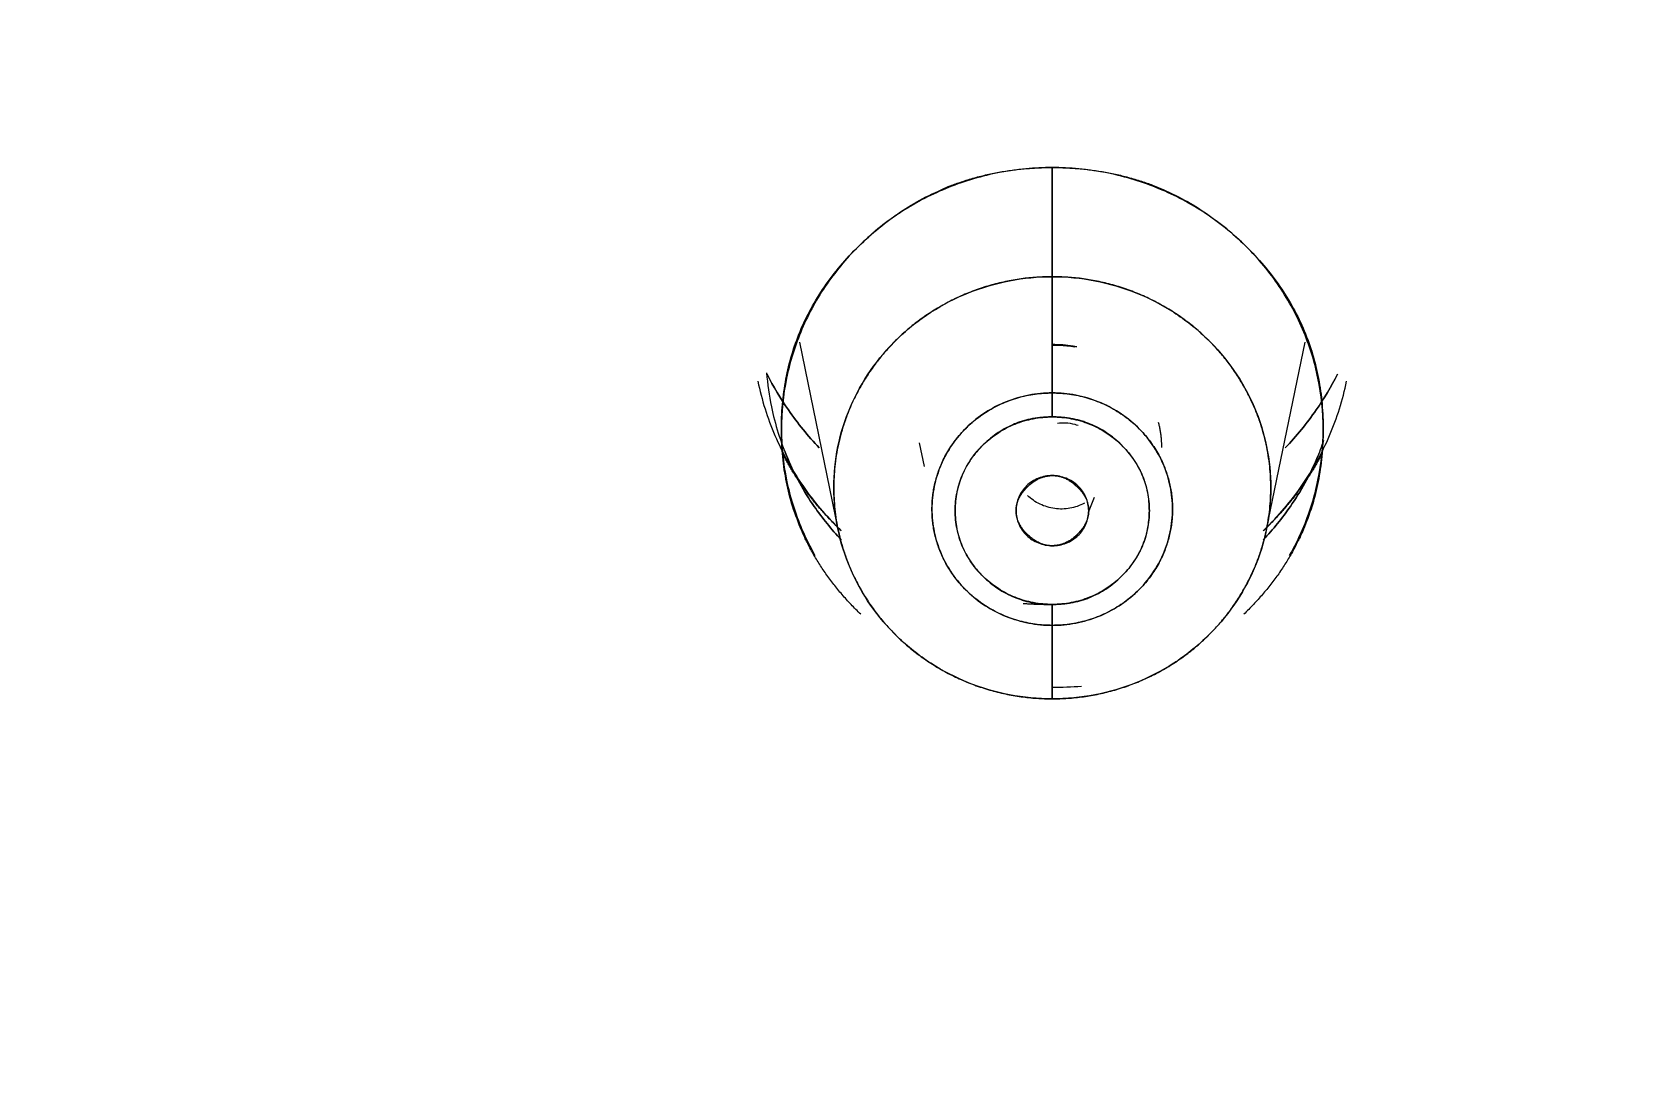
# Model space of a CAD drawing. Header units: inches. Extents: x 1105 to 1525, y -292 to 302.
# Drawn here: x 1171.2 to 1181.16, y 51.38 to 57.79 of the extents above; entities that cross this region are included whole.
import ezdxf

# ---------------------------------------------------------------- set-up
doc = ezdxf.new("R2010")
doc.units = ezdxf.units.IN
doc.header["$LTSCALE"] = 2.42
doc.header["$MEASUREMENT"] = 0
doc.header["$PDMODE"] = 3
doc.header["$PDSIZE"] = 0.3125
doc.layers.get('0').update_dxf_attribs({"linetype": 'CONTINUOUS'})
doc.layers.get('Defpoints').update_dxf_attribs({"linetype": 'CONTINUOUS'})
doc.layers.add('DIM', color=3, linetype='CONTINUOUS', lineweight=18)
doc.styles.get("Standard").update_dxf_attribs({"font": 'arial.ttf', "width": 0.8})
doc.dimstyles.new('ISO-25', dxfattribs={"dimtxt": 5, "dimasz": 2.5, "dimexe": 1.25, "dimexo": 0.625, "dimgap": 2, "dimtad": 1, "dimtih": 1, "dimtoh": 1, "dimdec": 1, "dimdsep": 46, "dimtxsty": 'Standard', "dimcen": 0, "dimclrd": 3, "dimclre": 3, "dimclrt": 4, "dimadec": 0, "dimazin": 0, "dimtfac": 1, "dimtdec": 1, "dimtmove": 0, "dimatfit": 3, "dimfxl": 1, "dimarcsym": 0})

# ---------------------------------------------------------------- blocks, each defined once
blk = doc.blocks.new('*D3')
at = {"layer": 'Defpoints', "color": 0, "transparency": 16777216}
for p in [(1279.0361, 140.1598), (1143.365, 34.0259), (1279.0361, 34.0194)]:
    blk.add_point(p, dxfattribs=at)
at = {"layer": 'DIM', "color": 3, "lineweight": -2, "transparency": 16777216}
for p, q in [((1143.365, 34.6509), (1143.365, 141.4098)), ((1279.0361, 34.6444), (1279.0361, 141.4098)), ((1148.365, 140.1598), (1202.6399, 140.1598)), ((1274.0361, 140.1598), (1219.7613, 140.1598))]:
    blk.add_line(p, q, dxfattribs=at)
at = {"layer": 'DIM', "color": 3, "transparency": 16777216}
for points in [[(1148.365, 140.9931), (1148.365, 139.3264), (1143.365, 140.1598)], [(1274.0361, 140.9931), (1274.0361, 139.3264), (1279.0361, 140.1598)]]:
    blk.add_solid(points, dxfattribs=at)
at = {"layer": 'DIM', "color": 4, "transparency": 16777216, "insert": (1211.2006, 140.1598), "char_height": 5, "attachment_point": 5}
blk.add_mtext('135.7', dxfattribs=at)

msp = doc.modelspace()

# ---------------------------------------------------------------- linework, layer by layer
at = {"linetype": 'Continuous', "lineweight": 18, "extrusion": (0, 1, 0)}
for p, q in [((1175.9371, 55.8757), (1176.1759, 54.7192)), ((1178.8251, 54.7192), (1179.0639, 55.8757)), ((1176.6785, 55.2523), (1176.7085, 55.1069))]:
    msp.add_line(p, q, dxfattribs=at)
at = {"linetype": 'Continuous', "lineweight": 18}
for points, degree, knots in [([(1211.2005, 97.5867), (1208.9894, 97.5867), (1204.5666, 97.3769), (1197.9964, 96.4355), (1191.5539, 94.8766), (1185.3002, 92.7153), (1179.2959, 89.9721), (1173.5992, 86.6739), (1168.2643, 82.8521), (1163.3428, 78.5434), (1158.8825, 73.7897), (1154.926, 68.6367), (1151.5112, 63.1335), (1148.6716, 57.3342), (1146.4339, 51.2932), (1144.8201, 45.07), (1143.8455, 38.7236), (1143.6282, 34.4517), (1143.6282, 32.3156)], 3, [0, 0, 0, 0, 0.0625, 0.125, 0.1875, 0.25, 0.3125, 0.375, 0.4375, 0.5, 0.5625, 0.625, 0.6875, 0.75, 0.8125, 0.875, 0.9375, 1, 1, 1, 1]), ([(1143.6282, 32.3156), (1143.6282, 33.3837), (1143.6828, 35.5197), (1143.9269, 38.716), (1144.3327, 41.8965), (1145.0892, 46.1072), (1146.435, 51.2931), (1148.671, 57.334), (1151.5127, 63.133), (1154.9252, 68.637), (1158.884, 73.7885), (1163.3422, 78.5441), (1168.2656, 82.8507), (1175.3767, 87.9486), (1185.1754, 93.0065), (1195.8067, 96.122), (1204.5668, 97.3765), (1208.9893, 97.5867), (1211.2005, 97.5867)], 3, [0, 0, 0, 0, 0.03125, 0.0625, 0.09375, 0.125, 0.1875, 0.25, 0.3125, 0.375, 0.4375, 0.5, 0.5625, 0.625, 0.75, 0.875, 0.9375, 1, 1, 1, 1]), ([(1211.2005, 96.3416), (1204.6516, 96.3416), (1191.804, 93.8734), (1179.7018, 89.0314), (1174.255, 85.5161), (1168.81, 82.002), (1159.5471, 73.055), (1152.2694, 62.5346), (1147.2563, 50.8448), (1144.7004, 38.4341), (1144.7005, 32.1075)], 2, [0, 0, 0, 0.125, 0.25, 0.375, 0.375, 0.5, 0.625, 0.75, 0.875, 1, 1, 1]), ([(1183.1599, -24.844), (1173.0538, -20.2028), (1165.1222, -12.5748), (1157.612, -5.352), (1152.8511, 3.8006), (1148.0996, 12.9351), (1146.5793, 23.0562), (1145.1022, 32.8901), (1146.8287, 42.6883), (1148.5769, 52.6096), (1153.4372, 61.5143), (1158.3726, 70.5565), (1166.0125, 77.6296), (1173.0915, 84.1835), (1181.872, 88.4509), (1188.537, 91.6901), (1195.8165, 93.3945)], 2, [0, 0, 0, 0.125, 0.125, 0.25, 0.25, 0.375, 0.375, 0.5, 0.5, 0.625, 0.625, 0.75, 0.75, 0.875, 0.875, 1, 1, 1]), ([(1195.8165, 93.3945), (1194.604, 93.1106), (1192.1611, 92.4665), (1188.5534, 91.2939), (1184.9459, 89.8887), (1181.2439, 88.1914), (1177.3261, 86.0846), (1173.1839, 83.4612), (1169.003, 80.3282), (1165.0003, 76.7756), (1161.3185, 72.9136), (1157.9934, 68.7877), (1155.0306, 64.4066), (1152.4533, 59.8016), (1150.2889, 55.0264), (1148.5548, 50.1412), (1147.2538, 45.1979), (1146.3759, 40.2189), (1145.9115, 35.1938), (1145.8643, 30.1053), (1146.2493, 24.9633), (1147.0792, 19.8159), (1148.3536, 14.7287), (1150.0614, 9.758), (1152.1882, 4.9442), (1154.719, 0.3198), (1157.6394, -4.0895), (1160.936, -8.26), (1164.5701, -12.1403), (1168.4975, -15.6927), (1172.7791, -18.9753), (1177.638, -22.0933), (1181.2161, -23.9513), (1183.1599, -24.844)], 3, [0, 0, 0, 0, 0.02331, 0.047285, 0.07108, 0.095945, 0.123802, 0.154795, 0.1884, 0.222556, 0.25624, 0.289837, 0.323579, 0.357347, 0.390978, 0.424296, 0.45713, 0.48953, 0.52189, 0.554616, 0.587855, 0.621501, 0.655267, 0.688982, 0.722689, 0.756391, 0.790045, 0.823824, 0.857771, 0.891138, 0.924242, 0.959792, 1, 1, 1, 1]), ([(1195.9374, 93.2738), (1194.4953, 92.9362), (1191.6337, 92.1647), (1187.434, 90.7257), (1183.3459, 89.0111), (1179.3896, 87.0295), (1175.584, 84.7902), (1171.9471, 82.3041), (1168.4954, 79.5825), (1165.2454, 76.6383), (1162.2121, 73.4851), (1159.4104, 70.1383), (1156.8535, 66.6136), (1154.5537, 62.9283), (1152.5212, 59.0989), (1150.7659, 55.1436), (1149.2957, 51.0807), (1148.1181, 46.9299), (1147.2385, 42.7107), (1146.6612, 38.4438), (1146.3886, 34.1488), (1146.4148, 30.7947), (1146.5211, 28.8783), (1146.5538, 28.394)], 3, [0, 0, 0, 0, 0.049162, 0.09834, 0.147523, 0.196705, 0.245875, 0.295042, 0.344204, 0.393376, 0.442548, 0.491726, 0.540887, 0.59005, 0.639205, 0.688373, 0.737537, 0.786712, 0.835875, 0.885044, 0.934194, 0.983354, 1, 1, 1, 1]), ([(1195.8872, 93.1899), (1194.269, 92.811), (1192.6652, 92.3719), (1189.4978, 91.3761), (1187.934, 90.8194), (1184.8552, 89.5917), (1183.3402, 88.9207), (1180.3681, 87.4682), (1178.911, 86.6868), (1176.0631, 85.0182), (1174.6724, 84.131), (1171.9656, 82.256), (1170.6495, 81.2683), (1168.0997, 79.1981), (1166.8661, 78.1157), (1164.4884, 75.8625), (1163.3445, 74.6917), (1161.153, 72.2688), (1160.1055, 71.0166), (1158.1132, 68.4382), (1157.1683, 67.1121), (1155.3869, 64.3935), (1154.5503, 63.0012), (1152.9903, 60.1585), (1152.2669, 58.7081), (1150.9376, 55.7581), (1150.3316, 54.2584), (1149.2408, 51.2185), (1148.756, 49.6782), (1147.9101, 46.5663), (1147.5492, 44.9947), (1146.9533, 41.8292), (1146.7184, 40.2354), (1146.376, 37.0351), (1146.2686, 35.4286), (1146.1818, 32.2123), (1146.2024, 30.6025), (1146.3716, 27.3893), (1146.5202, 25.7859), (1146.9445, 22.5947), (1147.2201, 21.007), (1147.8969, 17.8568), (1148.2981, 16.2942), (1149.2234, 13.2035), (1149.7476, 11.6753), (1150.9159, 8.6624), (1151.5601, 7.1776), (1152.9646, 4.2603), (1153.725, 2.8277), (1155.3573, 0.0232), (1156.2293, -1.3488), (1158.0799, -4.0239), (1159.0584, -5.3271), (1161.1162, -7.857), (1162.1954, -9.0838), (1164.4483, -11.4536), (1165.6219, -12.5967), (1168.0566, -14.7923), (1169.3176, -15.8449), (1171.9195, -17.8535), (1173.2604, -18.8095), (1176.0143, -20.619), (1177.4272, -21.4726), (1179.5943, -22.6725), (1180.3246, -23.059), (1181.8, -23.8048), (1182.5452, -24.164), (1183.2971, -24.5092)], 3, [0, 0, 0, 0, 0.03125, 0.03125, 0.0625, 0.0625, 0.09375, 0.09375, 0.125, 0.125, 0.15625, 0.15625, 0.1875, 0.1875, 0.21875, 0.21875, 0.25, 0.25, 0.28125, 0.28125, 0.3125, 0.3125, 0.34375, 0.34375, 0.375, 0.375, 0.40625, 0.40625, 0.4375, 0.4375, 0.46875, 0.46875, 0.5, 0.5, 0.53125, 0.53125, 0.5625, 0.5625, 0.59375, 0.59375, 0.625, 0.625, 0.65625, 0.65625, 0.6875, 0.6875, 0.71875, 0.71875, 0.75, 0.75, 0.78125, 0.78125, 0.8125, 0.8125, 0.84375, 0.84375, 0.875, 0.875, 0.90625, 0.90625, 0.9375, 0.9375, 0.96875, 0.96875, 0.984375, 0.984375, 1, 1, 1, 1]), ([(1183.2887, -24.5053), (1181.3539, -23.6168), (1177.7922, -21.7673), (1172.9556, -18.6636), (1168.6937, -15.3961), (1164.7843, -11.86), (1161.1669, -7.9975), (1157.8855, -3.8462), (1154.9785, 0.5429), (1152.4593, 5.146), (1150.3422, 9.9377), (1148.6423, 14.8855), (1147.3737, 19.9494), (1146.5477, 25.0731), (1146.1645, 30.1915), (1146.2114, 35.2565), (1146.6737, 40.2586), (1147.5476, 45.2148), (1148.8426, 50.1353), (1150.5687, 54.998), (1152.7232, 59.7512), (1155.2886, 64.3351), (1158.2378, 68.6961), (1161.5476, 72.803), (1165.2125, 76.6473), (1169.1968, 80.1836), (1173.3586, 83.3022), (1177.4817, 85.9135), (1181.3816, 88.0107), (1185.0665, 89.7001), (1188.6574, 91.0989), (1192.2485, 92.2661), (1194.6803, 92.9073), (1195.8872, 93.1899)], 3, [0, 0, 0, 0, 0.040208, 0.075758, 0.108862, 0.142229, 0.176176, 0.209955, 0.243609, 0.277311, 0.311018, 0.344733, 0.378499, 0.412145, 0.445384, 0.47811, 0.51047, 0.54287, 0.575704, 0.609022, 0.642653, 0.676421, 0.710163, 0.74376, 0.777444, 0.8116, 0.845205, 0.876198, 0.904055, 0.92892, 0.952715, 0.97669, 1, 1, 1, 1]), ([(1195.9424, 92.944), (1195.278, 92.7885), (1193.9323, 92.4515), (1191.8505, 91.8606), (1189.6259, 91.148), (1187.2055, 90.2729), (1184.5701, 89.1969), (1181.6795, 87.8608), (1178.5088, 86.1933), (1175.1079, 84.1443), (1171.6042, 81.7144), (1168.1281, 78.9364), (1164.7601, 75.8321), (1161.5651, 72.4243), (1158.626, 68.7788), (1156.0172, 64.9982), (1153.7628, 61.162), (1151.8278, 57.2631), (1150.1479, 53.1833), (1148.6955, 48.7644), (1147.5256, 43.9524), (1146.7398, 38.894), (1146.3942, 33.8707), (1146.4562, 29.1073), (1146.8539, 24.6455), (1147.5457, 20.3742), (1148.5379, 16.1589), (1149.8579, 11.9348), (1151.5271, 7.7098), (1153.5558, 3.5227), (1155.9529, -0.594), (1158.7325, -4.6165), (1161.903, -8.5073), (1165.4345, -12.1919), (1169.312, -15.6341), (1173.5756, -18.8424), (1178.2704, -21.7934), (1181.6432, -23.5253), (1183.3892, -24.3272)], 3, [0, 0, 0, 0, 0.012877, 0.026182, 0.040866, 0.057017, 0.074851, 0.094746, 0.117357, 0.142822, 0.1702, 0.198546, 0.22774, 0.257817, 0.288122, 0.317765, 0.346344, 0.374075, 0.40202, 0.431901, 0.46441, 0.498312, 0.531537, 0.562478, 0.591123, 0.618801, 0.646723, 0.67536, 0.704779, 0.734836, 0.765433, 0.796801, 0.829058, 0.861893, 0.894616, 0.928155, 0.963584, 1, 1, 1, 1]), ([(1183.4751, -24.2036), (1181.7344, -23.4042), (1178.372, -21.6777), (1173.6917, -18.7357), (1169.4413, -15.5374), (1165.5758, -12.1058), (1162.0552, -8.4325), (1158.8945, -4.5538), (1156.1235, -0.5437), (1153.7338, 3.5603), (1151.7114, 7.7345), (1150.0473, 11.9464), (1148.7314, 16.1575), (1147.7422, 20.3598), (1147.0526, 24.6178), (1146.6561, 29.0659), (1146.5943, 33.8146), (1146.9388, 38.8223), (1147.7223, 43.8651), (1148.8885, 48.6622), (1150.3364, 53.0675), (1152.0111, 57.1347), (1153.9402, 61.0216), (1156.1876, 64.8459), (1158.7884, 68.6148), (1161.7184, 72.2491), (1164.9035, 75.6463), (1168.2611, 78.741), (1171.7264, 81.5105), (1175.2194, 83.9329), (1178.6097, 85.9756), (1181.7706, 87.6379), (1184.6523, 88.9699), (1187.2796, 90.0426), (1189.6925, 90.9149), (1191.9102, 91.6254), (1193.9856, 92.2145), (1195.3271, 92.5504), (1195.9895, 92.7055)], 3, [0, 0, 0, 0, 0.036416, 0.071845, 0.105384, 0.138107, 0.170942, 0.203199, 0.234567, 0.265164, 0.295221, 0.32464, 0.353277, 0.381199, 0.408877, 0.437522, 0.468463, 0.501688, 0.53559, 0.568099, 0.59798, 0.625925, 0.653656, 0.682235, 0.711878, 0.742183, 0.77226, 0.801454, 0.8298, 0.857178, 0.882643, 0.905254, 0.925149, 0.942983, 0.959134, 0.973818, 0.987123, 1, 1, 1, 1]), ([(1195.9895, 92.7055), (1190.9091, 91.516), (1186.0928, 89.5525), (1178.4102, 86.4207), (1171.7979, 81.5021), (1163.3667, 75.2305), (1157.4639, 66.6706), (1151.7407, 58.371), (1148.9867, 48.7753), (1147.3911, 43.2157), (1146.8784, 37.4904), (1146.3957, 32.1001), (1146.8778, 26.7266), (1147.7607, 16.8839), (1151.7512, 7.7862), (1153.8755, 2.9434), (1156.8097, -1.4874), (1159.9086, -6.1671), (1163.8188, -10.247), (1167.8393, -14.442), (1172.5585, -17.8451), (1177.6948, -21.549), (1183.4751, -24.2036)], 2, [0, 0, 0, 0.125, 0.125, 0.25, 0.25, 0.375, 0.375, 0.5, 0.5, 0.5625, 0.5625, 0.625, 0.625, 0.75, 0.75, 0.8125, 0.8125, 0.875, 0.875, 0.9375, 0.9375, 1, 1, 1]), ([(1146.4372, 32.1869), (1146.4375, 32.737), (1146.4655, 34.7199), (1146.682, 38.1317), (1147.2592, 42.3973), (1148.1385, 46.6151), (1149.3157, 50.7646), (1150.7854, 54.8262), (1152.5401, 58.7801), (1154.5719, 62.6083), (1156.8711, 66.2925), (1159.4271, 69.816), (1162.2279, 73.1617), (1165.2602, 76.3139), (1168.5092, 79.2572), (1171.9597, 81.9779), (1175.5955, 84.4632), (1179.3999, 86.7017), (1183.3549, 88.6827), (1186.7725, 90.1161), (1188.8702, 90.8736), (1189.5819, 91.117)], 3, [0, 0, 0, 0, 0.021451, 0.07732, 0.133209, 0.189093, 0.24499, 0.300875, 0.356764, 0.412638, 0.468522, 0.524403, 0.580303, 0.636197, 0.69209, 0.747973, 0.803861, 0.859752, 0.915658, 0.971563, 1, 1, 1, 1]), ([(1176.3165, 54.1931), (1175.8265, 54.666), (1175.8258, 56.0058), (1176.8065, 56.9541), (1177.5005, 56.9541)], 2, [0, 0, 0, 0.333319, 0.66666, 1, 1, 1]), ([(1177.5005, 56.9541), (1177.3909, 56.9541), (1177.2813, 56.9436), (1177.0664, 56.9023), (1176.961, 56.8715), (1176.7585, 56.7904), (1176.6614, 56.7403), (1176.4791, 56.6227), (1176.394, 56.5552), (1176.239, 56.4055), (1176.1692, 56.3233), (1176.0474, 56.1473), (1175.9955, 56.0534), (1175.9116, 55.8579), (1175.8797, 55.7561), (1175.8369, 55.5484), (1175.8261, 55.4426), (1175.8261, 55.2309), (1175.8369, 55.125), (1175.8797, 54.9174), (1175.9116, 54.8156), (1175.9771, 54.6628), (1176.0039, 54.6091), (1176.0336, 54.5569)], 3, [0, 0, 0, 0, 0.094677, 0.094677, 0.189354, 0.189354, 0.28403, 0.28403, 0.378707, 0.378707, 0.473384, 0.473384, 0.568061, 0.568061, 0.662738, 0.662738, 0.757414, 0.757414, 0.852091, 0.852091, 0.946768, 0.946768, 1, 1, 1, 1]), ([(1178.9674, 54.5569), (1178.9971, 54.6091), (1179.0239, 54.6628), (1179.0894, 54.8156), (1179.1214, 54.9174), (1179.1641, 55.125), (1179.1749, 55.2309), (1179.1749, 55.4426), (1179.1641, 55.5484), (1179.1214, 55.7561), (1179.0894, 55.8579), (1179.0055, 56.0534), (1178.9536, 56.1473), (1178.8318, 56.3233), (1178.762, 56.4055), (1178.607, 56.5552), (1178.5219, 56.6227), (1178.3396, 56.7403), (1178.2425, 56.7904), (1178.04, 56.8715), (1177.9347, 56.9023), (1177.7197, 56.9436), (1177.6101, 56.9541), (1177.5005, 56.9541)], 3, [0, 0, 0, 0, 0.053232, 0.053232, 0.147909, 0.147909, 0.242586, 0.242586, 0.337262, 0.337262, 0.431939, 0.431939, 0.526616, 0.526616, 0.621293, 0.621293, 0.71597, 0.71597, 0.810646, 0.810646, 0.905323, 0.905323, 1, 1, 1, 1]), ([(1177.5005, 56.9541), (1178.1936, 56.9541), (1179.1746, 56.0075), (1179.1753, 54.6677), (1178.6845, 54.1931)], 2, [0, 0, 0, 0.33334, 0.666681, 1, 1, 1]), ([(1177.5005, 53.67), (1177.4121, 53.67), (1177.3237, 53.6784), (1177.1503, 53.7117), (1177.0653, 53.7366), (1176.9019, 53.802), (1176.8236, 53.8424), (1176.6766, 53.9373), (1176.6079, 53.9918), (1176.4829, 54.1125), (1176.4265, 54.1789), (1176.3283, 54.3209), (1176.2864, 54.3965), (1176.2187, 54.5543), (1176.193, 54.6364), (1176.1585, 54.8039), (1176.1498, 54.8893), (1176.1498, 55.0601), (1176.1585, 55.1455), (1176.193, 55.313), (1176.2187, 55.3951), (1176.2864, 55.5529), (1176.3283, 55.6286), (1176.4265, 55.7706), (1176.4829, 55.8369), (1176.6079, 55.9577), (1176.6766, 56.0121), (1176.8236, 56.107), (1176.9019, 56.1475), (1177.0653, 56.2128), (1177.1503, 56.2377), (1177.3237, 56.2711), (1177.4121, 56.2795), (1177.5005, 56.2795)], 3, [0, 0, 0, 0, 0.0625, 0.0625, 0.125, 0.125, 0.1875, 0.1875, 0.25, 0.25, 0.3125, 0.3125, 0.375, 0.375, 0.4375, 0.4375, 0.5, 0.5, 0.5625, 0.5625, 0.625, 0.625, 0.6875, 0.6875, 0.75, 0.75, 0.8125, 0.8125, 0.875, 0.875, 0.9375, 0.9375, 1, 1, 1, 1]), ([(1177.5005, 56.2795), (1177.5889, 56.2795), (1177.6773, 56.2711), (1177.8507, 56.2377), (1177.9357, 56.2128), (1178.0991, 56.1475), (1178.1774, 56.107), (1178.3245, 56.0121), (1178.3931, 55.9577), (1178.5182, 55.8369), (1178.5745, 55.7706), (1178.6727, 55.6286), (1178.7146, 55.5529), (1178.7823, 55.3951), (1178.8081, 55.313), (1178.8426, 55.1455), (1178.8513, 55.0601), (1178.8513, 54.8893), (1178.8426, 54.8039), (1178.8081, 54.6364), (1178.7823, 54.5543), (1178.7146, 54.3965), (1178.6727, 54.3209), (1178.5745, 54.1789), (1178.5182, 54.1125), (1178.3931, 53.9918), (1178.3245, 53.9373), (1178.1774, 53.8424), (1178.0991, 53.802), (1177.9357, 53.7366), (1177.8507, 53.7117), (1177.6773, 53.6784), (1177.5889, 53.67), (1177.5005, 53.67)], 3, [0, 0, 0, 0, 0.0625, 0.0625, 0.125, 0.125, 0.1875, 0.1875, 0.25, 0.25, 0.3125, 0.3125, 0.375, 0.375, 0.4375, 0.4375, 0.5, 0.5, 0.5625, 0.5625, 0.625, 0.625, 0.6875, 0.6875, 0.75, 0.75, 0.8125, 0.8125, 0.875, 0.875, 0.9375, 0.9375, 1, 1, 1, 1]), ([(1177.5002, 55.8555), (1177.5069, 55.8557), (1177.524, 55.8562), (1177.5516, 55.8558), (1177.5832, 55.8539), (1177.6126, 55.8507), (1177.6314, 55.8478), (1177.6396, 55.8464)], 3, [0, 0, 0, 0, 0.142845, 0.366035, 0.592032, 0.820842, 1, 1, 1, 1]), ([(1177.6518, 55.8451), (1177.6444, 55.8466), (1177.6369, 55.848), (1177.5869, 55.8568), (1177.5436, 55.8602), (1177.5005, 55.8595), (1177.5005, 55.8595), (1177.5005, 55.8595)], 3, [0, 0, 0, 0, 0.149295, 0.149295, 0.999998, 0.999998, 1, 1, 1, 1]), ([(1175.6809, 55.6332), (1175.7045, 55.5185), (1175.7399, 55.406), (1175.8327, 55.1895), (1175.8903, 55.0856), (1176.0252, 54.8905), (1176.1026, 54.7994), (1176.1909, 54.7141), (1176.1933, 54.7118), (1176.1958, 54.7094)], 3, [0, 0, 0, 0, 0.32967, 0.32967, 0.660167, 0.660167, 0.990663, 0.990663, 1, 1, 1, 1]), ([(1175.735, 55.6858), (1175.7403, 55.6153), (1175.7501, 55.5451), (1175.787, 55.366), (1175.8208, 55.2584), (1175.9095, 55.0517), (1175.9644, 54.9525), (1176.0789, 54.7869), (1176.1349, 54.718), (1176.196, 54.6537)], 3, [0, 0, 0, 0, 0.185169, 0.185169, 0.478274, 0.478274, 0.771379, 0.771379, 1, 1, 1, 1]), ([(1175.7379, 55.6765), (1175.7766, 55.6001), (1175.8205, 55.5262), (1175.9266, 55.3729), (1175.9905, 55.2946), (1176.0603, 55.2217)], 3, [0, 0, 0, 0, 0.461241, 0.461241, 1, 1, 1, 1]), ([(1176.0603, 55.2217), (1175.9905, 55.2946), (1175.9266, 55.3729), (1175.8205, 55.5262), (1175.7766, 55.6001), (1175.7379, 55.6765)], 3, [0, 0, 0, 0, 0.538758, 0.538758, 1, 1, 1, 1]), ([(1178.8052, 54.7094), (1178.8077, 54.7118), (1178.8101, 54.7141), (1178.8984, 54.7994), (1178.9758, 54.8905), (1179.1108, 55.0856), (1179.1683, 55.1895), (1179.2611, 55.406), (1179.2965, 55.5185), (1179.3202, 55.6332)], 3, [0, 0, 0, 0, 0.009336, 0.009336, 0.339833, 0.339833, 0.670329, 0.670329, 1, 1, 1, 1]), ([(1178.9407, 55.2217), (1179.0106, 55.2946), (1179.0744, 55.3729), (1179.1805, 55.5262), (1179.2245, 55.6001), (1179.2631, 55.6765)], 3, [0, 0, 0, 0, 0.538758, 0.538758, 1, 1, 1, 1]), ([(1179.2631, 55.6765), (1179.2245, 55.6001), (1179.1805, 55.5262), (1179.0744, 55.3729), (1179.0106, 55.2946), (1178.9407, 55.2217)], 3, [0, 0, 0, 0, 0.461241, 0.461241, 1, 1, 1, 1]), ([(1177.5005, 55.561), (1177.4518, 55.561), (1177.4032, 55.5564), (1177.3077, 55.538), (1177.2609, 55.5243), (1177.171, 55.4883), (1177.1278, 55.4661), (1177.0469, 55.4138), (1177.0091, 55.3838), (1176.9403, 55.3174), (1176.9092, 55.2808), (1176.8552, 55.2027), (1176.8321, 55.161), (1176.7949, 55.0741), (1176.7807, 55.0289), (1176.7617, 54.9367), (1176.7569, 54.8897), (1176.7569, 54.7957), (1176.7617, 54.7487), (1176.7807, 54.6565), (1176.7949, 54.6112), (1176.8321, 54.5244), (1176.8552, 54.4827), (1176.9092, 54.4045), (1176.9403, 54.368), (1177.0091, 54.3015), (1177.0469, 54.2716), (1177.1278, 54.2193), (1177.171, 54.1971), (1177.2609, 54.1611), (1177.3077, 54.1474), (1177.4032, 54.129), (1177.4518, 54.1244), (1177.5005, 54.1244)], 3, [0, 0, 0, 0, 0.0625, 0.0625, 0.125, 0.125, 0.1875, 0.1875, 0.25, 0.25, 0.3125, 0.3125, 0.375, 0.375, 0.4375, 0.4375, 0.5, 0.5, 0.5625, 0.5625, 0.625, 0.625, 0.6875, 0.6875, 0.75, 0.75, 0.8125, 0.8125, 0.875, 0.875, 0.9375, 0.9375, 1, 1, 1, 1]), ([(1177.5005, 55.561), (1177.5005, 55.5367), (1177.5005, 55.5117), (1177.5005, 55.4618), (1177.5005, 55.4369), (1177.5005, 55.4128)], 3, [0, 0, 0, 0, 0.5, 0.5, 1, 1, 1, 1]), ([(1177.5005, 54.1244), (1177.5492, 54.1244), (1177.5979, 54.129), (1177.6933, 54.1474), (1177.7401, 54.1611), (1177.8301, 54.1971), (1177.8732, 54.2193), (1177.9541, 54.2716), (1177.9919, 54.3015), (1178.0608, 54.368), (1178.0918, 54.4045), (1178.1459, 54.4827), (1178.1689, 54.5244), (1178.2062, 54.6112), (1178.2204, 54.6565), (1178.2393, 54.7487), (1178.2441, 54.7957), (1178.2441, 54.8897), (1178.2393, 54.9367), (1178.2204, 55.0289), (1178.2062, 55.0741), (1178.1689, 55.161), (1178.1459, 55.2027), (1178.0918, 55.2808), (1178.0608, 55.3174), (1177.9919, 55.3838), (1177.9541, 55.4138), (1177.8732, 55.4661), (1177.8301, 55.4883), (1177.7401, 55.5243), (1177.6933, 55.538), (1177.5979, 55.5564), (1177.5492, 55.561), (1177.5005, 55.561)], 3, [0, 0, 0, 0, 0.0625, 0.0625, 0.125, 0.125, 0.1875, 0.1875, 0.25, 0.25, 0.3125, 0.3125, 0.375, 0.375, 0.4375, 0.4375, 0.5, 0.5, 0.5625, 0.5625, 0.625, 0.625, 0.6875, 0.6875, 0.75, 0.75, 0.8125, 0.8125, 0.875, 0.875, 0.9375, 0.9375, 1, 1, 1, 1]), ([(1177.5005, 55.4128), (1177.5005, 55.4369), (1177.5005, 55.4618), (1177.5005, 55.5117), (1177.5005, 55.5367), (1177.5005, 55.561)], 3, [0, 0, 0, 0, 0.5, 0.5, 1, 1, 1, 1]), ([(1177.5005, 54.2537), (1177.4612, 54.2537), (1177.422, 54.2574), (1177.3449, 54.2722), (1177.3072, 54.2833), (1177.2346, 54.3123), (1177.1998, 54.3303), (1177.1345, 54.3724), (1177.104, 54.3966), (1177.0485, 54.4502), (1177.0234, 54.4797), (1176.9798, 54.5428), (1176.9612, 54.5764), (1176.9312, 54.6465), (1176.9197, 54.6829), (1176.9044, 54.7574), (1176.9005, 54.7953), (1176.9005, 54.8711), (1176.9044, 54.9091), (1176.9197, 54.9835), (1176.9312, 55.02), (1176.9612, 55.09), (1176.9798, 55.1237), (1177.0234, 55.1867), (1177.0485, 55.2162), (1177.104, 55.2698), (1177.1345, 55.294), (1177.1998, 55.3362), (1177.2346, 55.3541), (1177.3072, 55.3832), (1177.3449, 55.3942), (1177.422, 55.409), (1177.4612, 55.4128), (1177.5005, 55.4128)], 3, [0, 0, 0, 0, 0.0625, 0.0625, 0.125, 0.125, 0.1875, 0.1875, 0.25, 0.25, 0.3125, 0.3125, 0.375, 0.375, 0.4375, 0.4375, 0.5, 0.5, 0.5625, 0.5625, 0.625, 0.625, 0.6875, 0.6875, 0.75, 0.75, 0.8125, 0.8125, 0.875, 0.875, 0.9375, 0.9375, 1, 1, 1, 1]), ([(1177.5005, 55.4128), (1177.5398, 55.4128), (1177.579, 55.409), (1177.6561, 55.3942), (1177.6938, 55.3832), (1177.7664, 55.3541), (1177.8012, 55.3362), (1177.8665, 55.294), (1177.897, 55.2698), (1177.9525, 55.2162), (1177.9776, 55.1867), (1178.0212, 55.1237), (1178.0398, 55.09), (1178.0699, 55.02), (1178.0813, 54.9835), (1178.0966, 54.9091), (1178.1005, 54.8711), (1178.1005, 54.7953), (1178.0966, 54.7574), (1178.0813, 54.6829), (1178.0699, 54.6465), (1178.0398, 54.5764), (1178.0212, 54.5428), (1177.9776, 54.4797), (1177.9525, 54.4502), (1177.897, 54.3966), (1177.8665, 54.3724), (1177.8012, 54.3303), (1177.7664, 54.3123), (1177.6938, 54.2833), (1177.6561, 54.2722), (1177.579, 54.2574), (1177.5398, 54.2537), (1177.5005, 54.2537)], 3, [0, 0, 0, 0, 0.0625, 0.0625, 0.125, 0.125, 0.1875, 0.1875, 0.25, 0.25, 0.3125, 0.3125, 0.375, 0.375, 0.4375, 0.4375, 0.5, 0.5, 0.5625, 0.5625, 0.625, 0.625, 0.6875, 0.6875, 0.75, 0.75, 0.8125, 0.8125, 0.875, 0.875, 0.9375, 0.9375, 1, 1, 1, 1]), ([(1177.6597, 55.36), (1177.654, 55.3619), (1177.6286, 55.3693), (1177.5861, 55.3757), (1177.5492, 55.3741), (1177.5331, 55.3722)], 3, [0, 0, 0, 0, 0.140826, 0.622562, 1, 1, 1, 1]), ([(1178.1553, 55.3811), (1178.1564, 55.377), (1178.1595, 55.3648), (1178.1639, 55.3445), (1178.1682, 55.3201), (1178.1715, 55.2958), (1178.1738, 55.2717), (1178.1752, 55.2479), (1178.1754, 55.2321), (1178.1755, 55.2242)], 3, [0, 0, 0, 0, 0.079679, 0.237643, 0.39379, 0.548128, 0.700629, 0.851262, 1, 1, 1, 1]), ([(1178.8049, 54.6535), (1178.866, 54.7179), (1178.922, 54.7868), (1179.0367, 54.9525), (1179.0915, 55.0517), (1179.152, 55.1926), (1179.1667, 55.2308), (1179.18, 55.2694)], 3, [0, 0, 0, 0, 0.364114, 0.364114, 0.830477, 0.830477, 1, 1, 1, 1]), ([(1176.1958, 54.7094), (1176.1922, 54.7129), (1175.9696, 54.9277), (1175.8388, 55.1745)], 2, [0, 0, 0, 0.016471, 1, 1, 1]), ([(1176.196, 54.6537), (1176.1349, 54.718), (1176.0789, 54.7869), (1175.9644, 54.9525), (1175.9095, 55.0517), (1175.8595, 55.1681), (1175.8541, 55.1813), (1175.8488, 55.1945)], 3, [0, 0, 0, 0, 0.409127, 0.409127, 0.933648, 0.933648, 1, 1, 1, 1]), ([(1179.1623, 55.1749), (1179.0315, 54.9282), (1178.8089, 54.7129), (1178.8052, 54.7094)], 2, [0, 0, 0, 0.983514, 1, 1, 1]), ([(1179.1475, 55.1828), (1179.1437, 55.1735), (1179.1398, 55.1643), (1179.0915, 55.0517), (1179.0367, 54.9525), (1178.9221, 54.7869), (1178.8661, 54.718), (1178.805, 54.6537)], 3, [0, 0, 0, 0, 0.047747, 0.047747, 0.582721, 0.582721, 1, 1, 1, 1]), ([(1177.7258, 54.8332), (1177.7257, 54.8614), (1177.7198, 54.8897), (1177.6971, 54.942), (1177.6803, 54.966), (1177.6386, 55.0061), (1177.6137, 55.0223), (1177.5593, 55.0441), (1177.5299, 55.0499), (1177.4711, 55.0501), (1177.4418, 55.0445), (1177.3876, 55.0229), (1177.3627, 55.0069), (1177.3212, 54.9669), (1177.3047, 54.9428), (1177.2823, 54.8902), (1177.2764, 54.8618), (1177.2764, 54.8332)], 3, [0, 0, 0, 0, 0.125, 0.125, 0.25, 0.25, 0.375, 0.375, 0.5, 0.5, 0.625, 0.625, 0.75, 0.75, 0.875, 0.875, 1, 1, 1, 1]), ([(1177.2764, 54.8332), (1177.2774, 54.9108), (1177.4159, 55.049), (1177.5011, 55.05), (1177.5823, 55.0509), (1177.6556, 54.9799), (1177.7248, 54.9128), (1177.7258, 54.8332)], 2, [0, 0, 0, 0.25, 0.5, 0.5, 0.75, 0.75, 1, 1, 1]), ([(1177.699, 54.8796), (1177.6849, 54.8719), (1177.6416, 54.8525), (1177.5628, 54.8385), (1177.4677, 54.8516), (1177.3954, 54.8864), (1177.3584, 54.9164), (1177.3468, 54.9273)], 3, [0, 0, 0, 0, 0.128889, 0.377471, 0.626118, 0.874922, 1, 1, 1, 1]), ([(1177.2764, 54.8332), (1177.2764, 54.8052), (1177.2823, 54.7771), (1177.3047, 54.7249), (1177.3212, 54.7009), (1177.3627, 54.6607), (1177.3876, 54.6445), (1177.4418, 54.6225), (1177.4711, 54.6167), (1177.5299, 54.6163), (1177.5593, 54.6217), (1177.6137, 54.6431), (1177.6386, 54.6591), (1177.6803, 54.6992), (1177.6971, 54.7232), (1177.7198, 54.7759), (1177.7257, 54.8045), (1177.7258, 54.8332)], 3, [0, 0, 0, 0, 0.125, 0.125, 0.25, 0.25, 0.375, 0.375, 0.5, 0.5, 0.625, 0.625, 0.75, 0.75, 0.875, 0.875, 1, 1, 1, 1]), ([(1177.7258, 54.8332), (1177.7249, 54.7556), (1177.5864, 54.6175), (1177.5011, 54.6165), (1177.4199, 54.6155), (1177.3467, 54.6865), (1177.2774, 54.7536), (1177.2764, 54.8332)], 2, [0, 0, 0, 0.25, 0.5, 0.5, 0.75, 0.75, 1, 1, 1]), ([(1177.5005, 54.2537), (1177.5005, 54.2295), (1177.5005, 54.2062), (1177.5005, 54.1627), (1177.5005, 54.1425), (1177.5005, 54.1244)], 3, [0, 0, 0, 0, 0.5, 0.5, 1, 1, 1, 1]), ([(1177.5005, 54.1244), (1177.5005, 54.1425), (1177.5005, 54.1627), (1177.5005, 54.2062), (1177.5005, 54.2295), (1177.5005, 54.2537)], 3, [0, 0, 0, 0, 0.5, 0.5, 1, 1, 1, 1]), ([(1177.5005, 54.1032), (1177.5005, 54.1032), (1177.5005, 54.1033), (1177.5005, 54.1086), (1177.5005, 54.111), (1177.5005, 54.1098), (1177.5005, 54.1062), (1177.5005, 54.0996)], 3, [0, 0, 0, 0, 0.001684, 0.001684, 0.500842, 0.500842, 1, 1, 1, 1]), ([(1177.5005, 54.0996), (1177.5005, 54.1062), (1177.5005, 54.1098), (1177.5005, 54.111), (1177.5005, 54.1086), (1177.5005, 54.1033), (1177.5005, 54.1033), (1177.5005, 54.1033)], 3, [0, 0, 0, 0, 0.499964, 0.499964, 0.999928, 0.999928, 1, 1, 1, 1])]:
    msp.add_open_spline(points, degree=degree, knots=knots, dxfattribs=at)
for points, degree in [([(1144.7005, 32.1075), (1144.7005, 34.2095), (1144.9143, 38.4137), (1145.8733, 44.6589), (1147.4617, 50.7839), (1149.6638, 56.7284), (1152.4584, 62.4359), (1155.8189, 67.8515), (1159.7127, 72.9227), (1164.1023, 77.6009), (1168.9455, 81.8409), (1174.1955, 85.602), (1179.8025, 88.8481), (1185.711, 91.5474), (1191.8656, 93.6745), (1198.2063, 95.2086), (1204.6717, 96.135), (1209.0244, 96.3416), (1211.2005, 96.3416)], 3), ([(1177.5005, 56.9541), (1177.5005, 56.7292), (1177.5005, 56.5043), (1177.5005, 56.2795)], 3), ([(1177.5005, 56.2795), (1177.5005, 56.5043), (1177.5005, 56.7292), (1177.5005, 56.9541)], 3), ([(1177.5005, 55.4128), (1177.2525, 55.4128), (1176.9009, 55.0741), (1176.9002, 54.594), (1177.2515, 54.2537), (1177.5005, 54.2537)], 2), ([(1177.5005, 54.2537), (1177.7485, 54.2537), (1178.1002, 54.5923), (1178.1009, 55.0725), (1177.7495, 55.4128), (1177.5005, 55.4128)], 2), ([(1177.7588, 54.9144), (1177.7478, 54.8873), (1177.7368, 54.8603), (1177.7258, 54.8332)], 3), ([(1177.3198, 54.2599), (1177.4095, 54.2537), (1177.5005, 54.2537)], 2), ([(1177.6813, 53.7469), (1177.6212, 53.7422), (1177.5609, 53.7399), (1177.5005, 53.7399)], 3)]:
    msp.add_open_spline(points, degree=degree, dxfattribs=at)
for points, weights in [([(1177.5005, 56.2795), (1176.6721, 56.2795), (1176.1498, 55.7024), (1176.1498, 54.9747), (1176.1498, 54.247), (1176.6721, 53.67), (1177.5005, 53.67)], [1.07887696065, 0.929965159868, 1.02259749912, 1.3567739784, 1.02259749912, 0.929965159868, 1.07887696065]), ([(1177.5005, 53.67), (1178.3289, 53.67), (1178.8513, 54.247), (1178.8513, 54.9747), (1178.8513, 55.7024), (1178.3289, 56.2795), (1177.5005, 56.2795)], [1.07887696065, 0.929965159869, 1.02259749912, 1.3567739784, 1.02259749912, 0.929965159869, 1.07887696065]), ([(1177.5005, 54.1244), (1177.0444, 54.1244), (1176.7569, 54.4421), (1176.7569, 54.8427), (1176.7569, 55.2433), (1177.0444, 55.561), (1177.5005, 55.561)], [1.07887696065, 0.929965159869, 1.02259749912, 1.3567739784, 1.02259749912, 0.929965159869, 1.07887696065]), ([(1177.5005, 55.561), (1177.9566, 55.561), (1178.2441, 55.2433), (1178.2441, 54.8427), (1178.2441, 54.4421), (1177.9566, 54.1244), (1177.5005, 54.1244)], [1.07887696065, 0.92996515987, 1.02259749912, 1.3567739784, 1.02259749912, 0.92996515987, 1.07887696065])]:
    msp.add_rational_spline(points, weights, degree=3, knots=[0, 0, 0, 0, 0.5, 0.5, 0.5, 1, 1, 1, 1], dxfattribs=at)
for points in [[(1177.5005, 55.561), (1177.5005, 55.8214), (1177.5005, 56.0641), (1177.5005, 56.2795)], [(1177.5005, 56.2795), (1177.5005, 56.0641), (1177.5005, 55.8214), (1177.5005, 55.561)], [(1177.5005, 53.67), (1177.5005, 53.7769), (1177.5005, 53.9304), (1177.5005, 54.1244)], [(1177.5005, 54.1244), (1177.5005, 53.9304), (1177.5005, 53.7769), (1177.5005, 53.67)]]:
    msp.add_rational_spline(points, [1.07887696065, 1.06460060006, 1.06460060006, 1.07887696065], degree=3, dxfattribs=at)

# ---------------------------------------------------------------- dimensions: what is measured, and where the dimension line sits
at = {"layer": 'DIM'}
dim = msp.add_linear_dim(base=(1279.0361, 140.1598), p1=(1143.365, 34.0259), p2=(1279.0361, 34.0194), dimstyle='ISO-25', override={"dimasz": 5, "dimtad": 0}, dxfattribs=at)
dim.commit()
dim.dimension.update_dxf_attribs({"geometry": '*D3', "text_midpoint": (1211.2006, 140.1598)})

doc.saveas('drawing.dxf')
